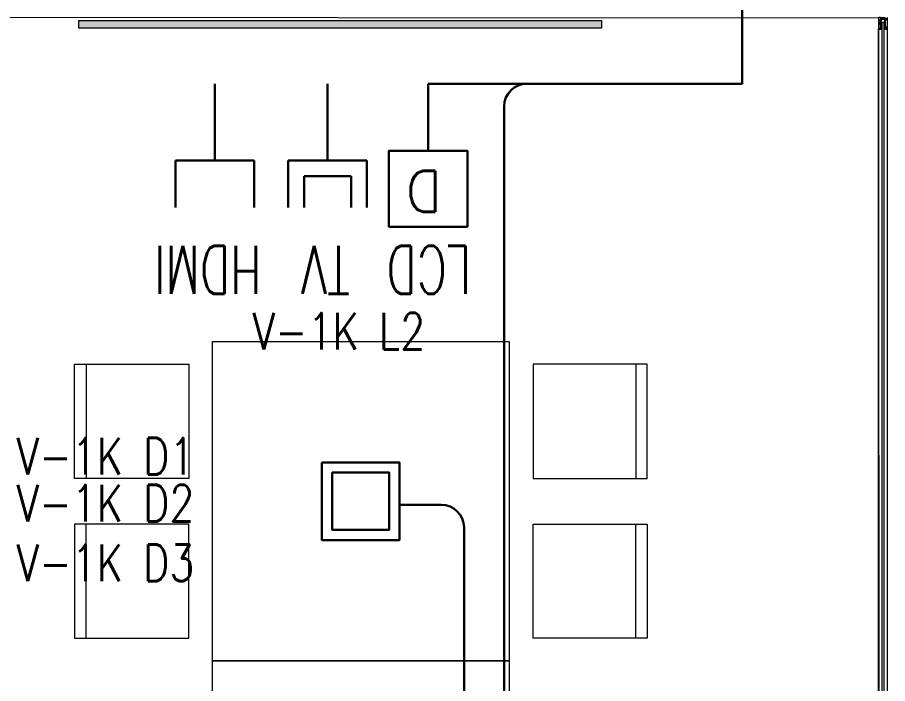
# Model space of a CAD drawing. Extents: x -1073 to 35213, y -1180 to 6950.
# Drawn here: x 16919.4 to 17300.8, y 2577.6 to 2869.4 of the extents above; entities that cross this region are included whole.
import ezdxf

# ---------------------------------------------------------------- set-up
doc = ezdxf.new("R2010")
doc.units = 0
doc.header["$LTSCALE"] = 25
doc.layers.get('0').update_dxf_attribs({"color": 9, "lineweight": 9})
for name, color, linetype, lineweight in [('0 @ 1', 9, 'Continuous', 9), ('05', 9, 'Continuous', 9), ('06D', 9, 'Continuous', 9), ('10', 9, 'Continuous', 9), ('15', 9, 'Continuous', 9), ('DATA SARI', 30, 'Continuous', 30), ('DATA TAVAN', 160, 'Continuous', 30), ('E-DATA LCD EKRAN', 7, 'Continuous', 30), ('E-DATA PRİZİ (RJ45)', 7, 'Continuous', 30), ('E-YAZI', 7, 'Continuous', 30)]:
    doc.layers.add(name, color=color, linetype=linetype, lineweight=lineweight)
doc.styles.add('E-YAZI', font='txttw.shx')
pattern_1 = [(225, (-604.72494, -2171.82614), (-0.0883883476, 0.0883883476), []), (135, (-604.72494, -2171.82614), (0.0883883476, 0.0883883476), [])]

# ---------------------------------------------------------------- blocks, each defined once
blk = doc.blocks.new('p-strahle-alüminyumdoğramaprofili')
at = {"layer": '10'}
h = blk.add_hatch(dxfattribs=at)
h.set_pattern_fill('NET', color=256, angle=315, style=0)
h.set_pattern_definition(pattern_1)
h.paths.add_polyline_path([(-4.62, 2.65), (-4.68, 2.65), (-4.72, 2.75), (-4.72, 2.8), (-4.69, 2.8), (-4.69, 2.92), (-4.98, 2.92), (-4.98, 2.8), (-4.95, 2.8), (-4.99, 2.65), (-5.08, 2.66), (-5.25, 2.28), (-5.14, 2.28), (-5.14, 2.33), (-4.98, 2.52, 0.2599), (-4.9, 2.28), (-4.66, 2.28, 0.382682)])
h.paths.add_polyline_path([(-4.86, 2.52), (-4.67, 2.52, -2.16717)], flags=16)
h = blk.add_hatch(dxfattribs=at)
h.set_pattern_fill('NET', color=256, angle=315, style=0)
h.set_pattern_definition(pattern_1)
h.paths.add_polyline_path([(-4.62, 0.88), (-4.68, 0.88), (-4.72, 0.77), (-4.72, 0.73), (-4.69, 0.73), (-4.69, 0.6), (-4.98, 0.6), (-4.98, 0.73), (-4.95, 0.73), (-4.99, 0.88), (-5.08, 0.87), (-5.25, 1.24), (-5.14, 1.24), (-5.14, 1.2), (-4.98, 1.01, -0.2599), (-4.9, 1.24), (-4.66, 1.24, -0.382682)])
h.paths.add_polyline_path([(-4.86, 1), (-4.67, 1, 2.16717)], flags=16)
h = blk.add_hatch(dxfattribs=at)
h.set_pattern_fill('NET', color=256, angle=315, style=0)
h.set_pattern_definition([(225, (-608.45214, -2173.53612), (-0.0883883476, 0.0883883476), []), (135, (-608.45214, -2173.53612), (0.0883883476, 0.0883883476), [])])
h.paths.add_polyline_path([(-3.45, 2.28), (-3.45, 2.57), (-4.49, 2.57), (-4.49, 2.28)])
h = blk.add_hatch(dxfattribs=at)
h.set_pattern_fill('NET', color=256, angle=315, style=0)
h.set_pattern_definition([(225, (-608.45214, -2180.04526), (-0.0883883476, 0.0883883476), []), (135, (-608.45214, -2180.04526), (0.0883883476, 0.0883883476), [])])
h.paths.add_polyline_path([(-3.45, 0.93), (-3.45, 1.24), (-4.49, 1.24), (-4.49, 0.93)])
h = blk.add_hatch(dxfattribs=at)
h.set_pattern_fill('NET', color=256, angle=315, style=0)
h.set_pattern_definition([(225, (-629.50454, -2177.58922), (-0.0883883476, 0.0883883476), []), (135, (-629.50454, -2177.58922), (0.0883883476, 0.0883883476), [])])
h.paths.add_polyline_path([(0, 0.68), (0, 1.75), (-0.18, 1.75), (-0.18, 0.68)])
for points in [[(-5.08, 2.66), (-5.25, 2.28)], [(-5.09, 0.88), (-5.25, 1.24)], [(-4.98, 2.52), (-5.14, 2.33), (-5.14, 2.28)], [(-4.98, 1.01), (-5.14, 1.2), (-5.14, 1.24)], [(-4.92, 3.6), (-4.92, 3.16), (-4.61, 3.16), (-4.61, 2.87), (-4.52, 2.87), (-4.62, 2.65), (-4.68, 2.65), (-4.72, 2.75), (-4.72, 2.8), (-4.69, 2.8), (-4.69, 3.05), (-4.98, 3.05), (-4.98, 2.8), (-4.95, 2.8), (-4.99, 2.65), (-5.08, 2.66), (-5.07, 3.76), (-0.11, 3.76)], [(-4.69, 2.92), (-4.98, 2.92)], [(-4.71, 0.6), (-4.98, 0.6)], [(-2.83, 0.2), (-2.67, 0.2), (-2.67, -0.04), (-4.87, -0.04), (-4.87, 0.19), (-4.57, 0.19), (-4.57, 0.73), (-2.67, 0.73)], [(-4.52, 2.87), (-4.49, 2.87), (-4.49, 2.26)], [(-4.49, 0.93), (-4.49, 0.93), (-4.49, 1.26)], [(-3.45, 2.26), (-3.45, 2.57)], [(-3.45, 1.26), (-3.45, 0.93)], [(-2.08, 0.93), (-2.08, 2.57)], [(-0.18, 0.68), (0, 0.68), (0, 1.75)], [(-0.18, 1.75), (0, 1.75)]]:
    blk.add_lwpolyline(points, dxfattribs=at)
for points in [[(-0.18, 2.74), (-0.18, 2.21), (0, 2.21), (0, 2.08), (-0.18, 2.08), (-0.18, 0.43), (0, 0.43), (0, 0), (-0.12, 0), (-0.12, -0.24), (-5.09, -0.24), (-5.09, 0.88), (-4.98, 0.88), (-4.94, 0.7), (-4.99, 0.7), (-4.99, 0.33), (-4.71, 0.33), (-4.71, 0.88), (-4.56, 0.88), (-4.52, 0.93), (-1.28, 0.93), (-1.2, 1.22), (-0.9, 1.22), (-0.9, 0.62), (-0.58, 0.62), (-0.58, 2.74)], [(-2.03, 0.78), (-1.35, 0.78), (-1.35, 0.08), (-1.28, 0.04), (-1.28, -0.04), (-2.09, -0.04), (-2.09, 0.1), (-2.03, 0.15)]]:
    blk.add_lwpolyline(points, close=True, dxfattribs=at)
for points in [[(-0.57, 3.26), (-0.57, 3.62), (-4.89, 3.62), (-4.89, 3.65, 0.561743), (-4.97, 3.66, 0.595966), (-4.92, 3.6, -2.204878)], [(-4.67, 2.52), (-4.86, 2.52, 1)], [(-4.67, 1), (-4.86, 1, -1)], [(-4.61, 2.87), (-4.49, 3.45, -0.833203), (-4.18, 3.44, -0.447088)], [(-4.49, 2.57), (-1.23, 2.57, -0.414214), (-0.9, 2.25), (-0.9, 1.22)], [(-4.18, 3.44), (-4.18, 2.99, 0.414214), (-4.07, 2.89), (-0.82, 2.89), (-0.82, 3.62)], [(-2.67, 0.73), (-2.67, 0.32), (-2.83, 0.32, 1), (-2.83, 0.2, -1)], [(-0.11, 3.76), (-0.11, 3.62), (-0.45, 3.62), (-0.45, 3.14, -1), (-0.66, 3.14)], [(-0.66, 3.14, -0.305404), (-0.57, 3.26, -5.773092)]]:
    blk.add_lwpolyline(points, format="xyb", dxfattribs=at)
for centre, radius, start, end in [((-4.73, 2.47), 0.253, 168.6676, 234.1258), ((-4.73, 1.06), 0.253, 125.8742, 191.3324), ((-4.77, 2.44), 0.125, 139.5402, 40.4598), ((-4.77, 1.08), 0.125, 319.5402, 220.4598), ((-4.84, 2.48), 0.273, 305.9738, 36.4289), ((-4.84, 1.04), 0.273, 323.5711, 54.0262)]:
    blk.add_arc(centre, radius, start, end, dxfattribs=at)
blk = doc.blocks.new('E-DÖŞEME BUAT')
at = {"layer": 'E-YAZI', "color": 5}
for points in [[(-34, 34), (0, 34), (0, 0), (-34, 0)], [(-29.5, 29.5), (-4.5, 29.5), (-4.5, 4.5), (-29.5, 4.5)]]:
    blk.add_lwpolyline(points, close=True, dxfattribs=at)
blk = doc.blocks.new('E-LCD+TV+HDMI')
at = {"layer": 'E-DATA PRİZİ (RJ45)', "color": 1}
for p, q in [((-24.58, 77.49), (-24.58, 48)), ((-14.75, 77.49), (-14.75, 57.83)), ((14.75, 77.49), (14.75, 57.83)), ((24.58, 77.49), (24.58, 48)), ((46.06, 77.49), (46.06, 48)), ((95.21, 77.49), (95.21, 48)), ((-14.75, 57.83), (14.75, 57.83)), ((-24.58, 48), (24.58, 48)), ((0, 48), (0, 0)), ((46.06, 48), (95.21, 48)), ((70.64, 48), (70.64, 0)), ((-63.03, 0), (-63.03, 41.99))]:
    blk.add_line(p, q, dxfattribs=at)
blk.add_lwpolyline([(-87.61, 89.56), (-38.46, 89.56), (-38.46, 41.99), (-87.61, 41.99)], close=True, dxfattribs=at)
at = {"layer": 'E-DATA PRİZİ (RJ45)', "color": 1, "style": 'E-YAZI'}
blk.add_text('D', height=25.6, dxfattribs=at).set_placement((-71.83, 54.59))
at = {"layer": 'E-YAZI', "color": 1, "style": 'E-YAZI', "width": 0.7}
for s, p in [('LCD', (-90, 101.57)), ('TV', (-14, 101.57)), ('HDMI', (41.23, 101.57))]:
    blk.add_text(s, height=30, dxfattribs=at).set_placement(p)

msp = doc.modelspace()

# ---------------------------------------------------------------- hatches: boundary and pattern name
h = msp.add_hatch(color=256)
h.dxf.hatch_style = 1
h.paths.add_polyline_path([(16946.31, 2868.11), (17175.34, 2868.11), (17175.34, 2864.65), (16946.31, 2864.65)])

# ---------------------------------------------------------------- linework, layer by layer
msp.add_line((17134.97, 2727.5), (17134.97, 2727.5))
msp.add_lwpolyline([(16822.84, 2869.5), (17296.81, 2869.24), (17297.31, 1720.48), (16885.04, 1720.5), (16885.04, 1794.5), (16820.84, 1794.5), (16820.84, 2410.5), (16882.84, 2410.5), (16882.84, 2494.5), (16822.84, 2494.5), (16822.84, 2869.5)])
msp.add_lwpolyline([(16946.31, 2868.11), (17175.34, 2868.11), (17175.34, 2864.65), (16946.31, 2864.65)], close=True)
at = {"layer": '05'}
for p, q in [((17004.97, 2587.5), (17004.97, 2727.5)), ((17004.97, 2727.5), (17134.97, 2727.5)), ((17004.97, 2587.5), (17004.97, 2727.5)), ((17004.97, 2727.5), (17134.97, 2727.5)), ((17134.97, 2727.5), (17134.97, 2587.5)), ((17134.97, 2727.5), (17134.97, 2587.5)), ((17004.97, 2447.5), (17004.97, 2587.5)), ((17004.97, 2587.5), (17134.97, 2587.5)), ((17004.97, 2447.5), (17004.97, 2587.5)), ((17004.97, 2587.5), (17134.97, 2587.5)), ((17134.97, 2587.5), (17004.97, 2587.5)), ((17134.97, 2587.5), (17004.97, 2587.5)), ((17134.97, 2587.5), (17134.97, 2447.5)), ((17134.97, 2587.5), (17134.97, 2447.5))]:
    msp.add_line(p, q, dxfattribs=at)
for points in [[(16994.47, 2717.5), (16994.47, 2667.5), (16944.47, 2667.5), (16944.47, 2717.5)], [(16994.47, 2717.5), (16994.47, 2667.5), (16944.47, 2667.5), (16944.47, 2717.5)], [(17145.47, 2717.5), (17145.47, 2667.5), (17195.47, 2667.5), (17195.47, 2717.5)], [(17145.47, 2717.5), (17145.47, 2667.5), (17195.47, 2667.5), (17195.47, 2717.5)], [(16994.47, 2597.5), (16994.47, 2647.5), (16944.47, 2647.5), (16944.47, 2597.5)], [(16994.47, 2597.5), (16994.47, 2647.5), (16944.47, 2647.5), (16944.47, 2597.5)], [(17145.47, 2597.5), (17145.47, 2647.5), (17195.47, 2647.5), (17195.47, 2597.5)], [(17145.47, 2597.5), (17145.47, 2647.5), (17195.47, 2647.5), (17195.47, 2597.5)]]:
    msp.add_lwpolyline(points, close=True, dxfattribs=at)
for points in [[(16949.47, 2717.5), (16949.47, 2667.5)], [(16949.47, 2717.5), (16949.47, 2667.5)], [(17190.47, 2717.5), (17190.47, 2667.5)], [(17190.47, 2717.5), (17190.47, 2667.5)], [(16949.47, 2597.5), (16949.47, 2647.5)], [(16949.47, 2597.5), (16949.47, 2647.5)], [(17190.47, 2597.5), (17190.47, 2647.5)], [(17190.47, 2597.5), (17190.47, 2647.5)]]:
    msp.add_lwpolyline(points, dxfattribs=at)
at = {"layer": '06D'}
for points in [[(17296.81, 1890.76), (17296.81, 2864.27)], [(17300.81, 1890.76), (17300.81, 2864.29)]]:
    msp.add_lwpolyline(points, dxfattribs=at)
at = {"layer": '15'}
for points in [[(17298.31, 2867.28), (17298.31, 1887.77)], [(17299.31, 1887.77), (17299.31, 2867.28)]]:
    msp.add_lwpolyline(points, dxfattribs=at)
at = {"layer": 'DATA SARI'}
for p, q in [((17086.84, 2655.97), (17096.17, 2655.97)), ((17096.17, 2655.97), (17105.14, 2655.97)), ((17115.14, 2645.97), (17115.14, 2387.5))]:
    msp.add_line(p, q, dxfattribs=at)
msp.add_arc((17105.14, 2645.97), 10, 0, 90, dxfattribs=at)
at = {"layer": 'DATA TAVAN'}
for p, q in [((17237.02, 2840.4), (17237.02, 2992.52)), ((17156.42, 2840.4), (17099.46, 2840.4)), ((17142.72, 2840.4), (17237.02, 2840.4)), ((17132.72, 2830.4), (17132.72, 1036.31))]:
    msp.add_line(p, q, dxfattribs=at)
msp.add_arc((17142.72, 2830.4), 10, 90, 180, dxfattribs=at)

# ---------------------------------------------------------------- block references
at = {"layer": '0 @ 1', "linetype": 'Continuous', "xscale": -1, "rotation": 270}
msp.add_blockref('p-strahle-alüminyumdoğramaprofili', (17297.05, 2869.36), dxfattribs=at)
at = {"layer": 'E-DATA LCD EKRAN', "color": 1, "xscale": 0.7, "yscale": 0.7, "zscale": 0.7, "rotation": 180}
msp.add_blockref('E-LCD+TV+HDMI', (17055.34, 2840.4), dxfattribs=at)
at = {"layer": 'E-YAZI', "color": 1}
msp.add_blockref('E-DÖŞEME BUAT', (17086.84, 2640.5), dxfattribs=at)

# ---------------------------------------------------------------- texts
at = {"layer": 'E-YAZI', "color": 6, "style": 'E-YAZI', "width": 0.8}
for s, p in [('V-1K L2', (17022.44, 2723.98)), ('V-1K D1', (16919.06, 2669.2)), ('V-1K D2', (16919.06, 2648.65)), ('V-1K D3', (16919.06, 2622.52))]:
    msp.add_text(s, height=16, dxfattribs=at).set_placement(p)

doc.saveas('drawing.dxf')
